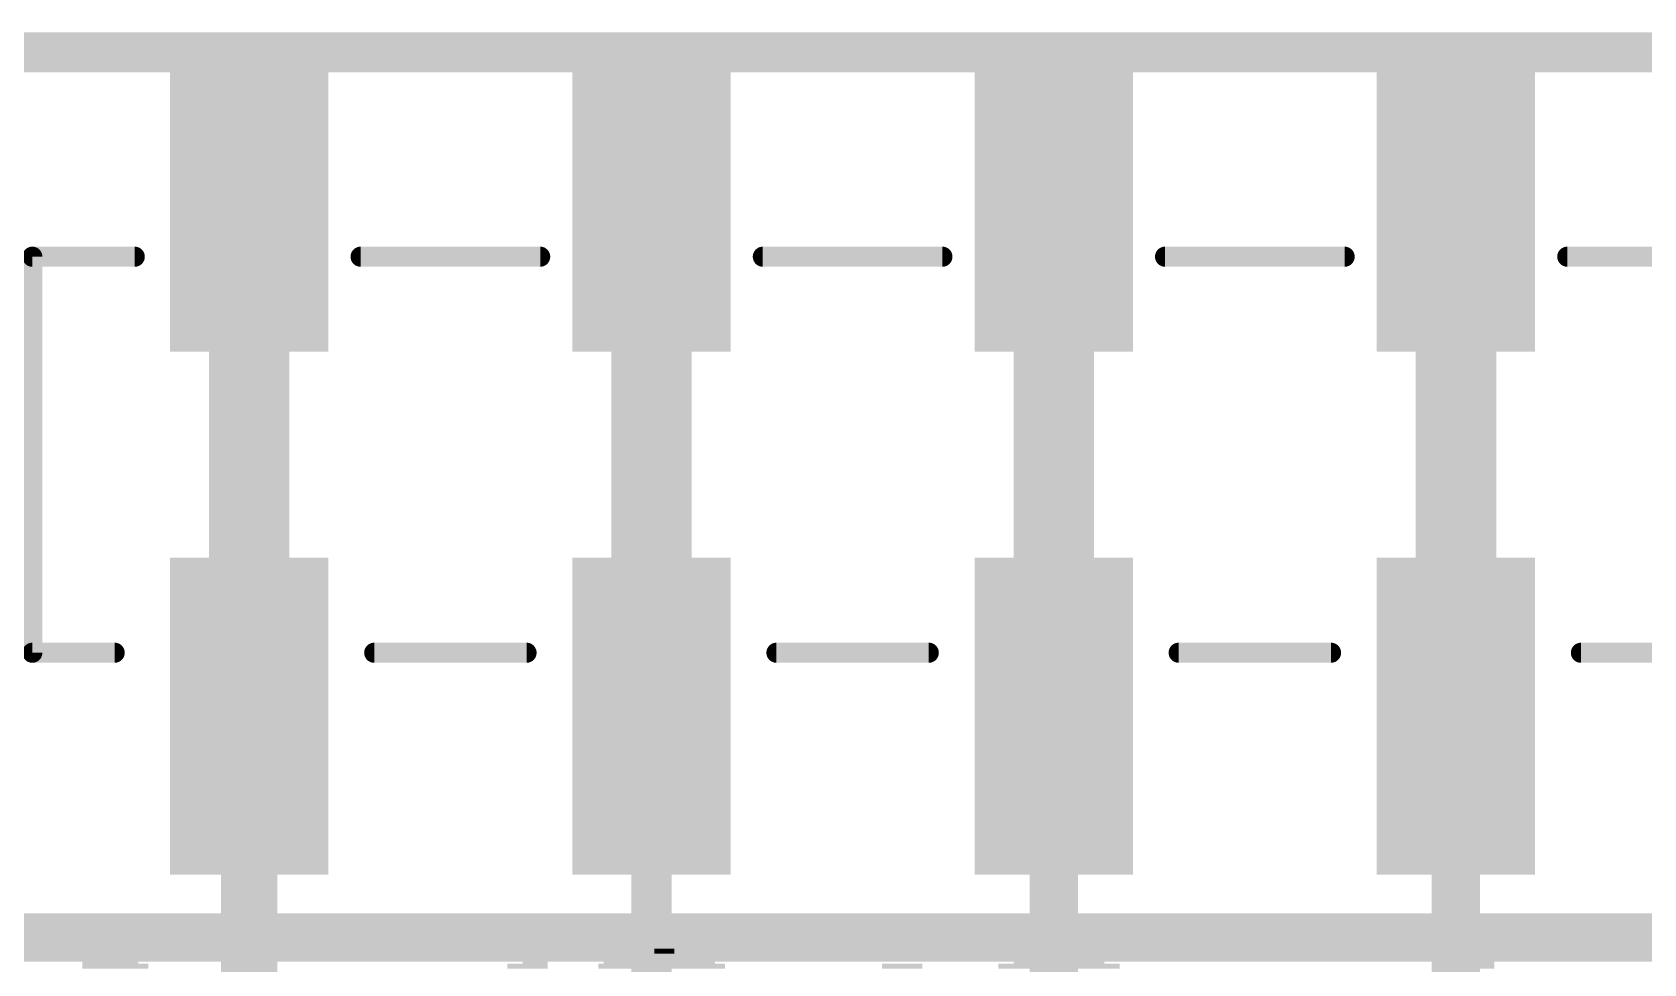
# Model space of a CAD drawing. Extents: x -0.75 to 3.47, y -1.8 to 2.11.
# Drawn here: x 1.746 to 2.1467, y 1.8735 to 2.105 of the extents above; entities that cross this region are included whole.
import ezdxf

# ---------------------------------------------------------------- set-up
doc = ezdxf.new("R2010")
doc.units = 0
doc.header["$MEASUREMENT"] = 0
doc.layers.get('0').update_dxf_attribs({"linetype": 'CONTINUOUS'})
for name, color, linetype in [('1', 22, 'CONTINUOUS'), ('16', 175, 'CONTINUOUS'), ('20', 7, 'CONTINUOUS'), ('21', 32, 'CONTINUOUS')]:
    doc.layers.add(name, color=color, linetype=linetype)

# ---------------------------------------------------------------- blocks, each defined once
blk = doc.blocks.new('RECT')
blk.add_solid([(-0.5, -0.5), (0.5, -0.5), (-0.5, 0.5), (0.5, 0.5)])

msp = doc.modelspace()

# ---------------------------------------------------------------- linework, layer by layer
at = {"layer": '1'}
for points, const_width in [([(0, 2.1), (2.54, 2.1)], 0.01), ([(1.8, 1.935039), (1.8, 2.064961)], 0.02), ([(1.8, 1.935039), (1.8, 2.064961)], 0.02), ([(1.8, 1.702756), (1.8, 2.064961)], 0.014), ([(1.9, 1.935039), (1.9, 2.064961)], 0.02), ([(1.9, 1.935039), (1.9, 2.064961)], 0.02), ([(2, 1.935039), (2, 2.064961)], 0.02), ([(2, 1.935039), (2, 2.064961)], 0.02), ([(2.1, 1.935039), (2.1, 2.064961)], 0.02), ([(2.1, 1.935039), (2.1, 2.064961)], 0.02), ([(2, 1.739764), (2, 2.064961)], 0.012), ([(1.9, 1.72126), (1.9, 1.935039)], 0.01), ([(2.1, 1.75), (2.1, 1.935039)], 0.012)]:
    msp.add_lwpolyline(points, dxfattribs=dict(at, const_width=const_width))
for points, const_width in [([(1.805, 2.064961, 1), (1.795, 2.064961)], 0.01), ([(1.805, 2.064961, 1), (1.795, 2.064961)], 0.01), ([(1.8035, 2.064961, 1), (1.7965, 2.064961)], 0.007), ([(1.905, 2.064961, 1), (1.895, 2.064961)], 0.01), ([(1.905, 2.064961, 1), (1.895, 2.064961)], 0.01), ([(2.005, 2.064961, 1), (1.995, 2.064961)], 0.01), ([(2.005, 2.064961, 1), (1.995, 2.064961)], 0.01), ([(2.105, 2.064961, 1), (2.095, 2.064961)], 0.01), ([(2.105, 2.064961, 1), (2.095, 2.064961)], 0.01), ([(2.003, 2.064961, 1), (1.997, 2.064961)], 0.006), ([(1.795, 1.935039, 1), (1.805, 1.935039)], 0.01), ([(1.795, 1.935039, 1), (1.805, 1.935039)], 0.01), ([(1.895, 1.935039, 1), (1.905, 1.935039)], 0.01), ([(1.895, 1.935039, 1), (1.905, 1.935039)], 0.01), ([(1.9025, 1.935039, 1), (1.8975, 1.935039)], 0.005), ([(1.995, 1.935039, 1), (2.005, 1.935039)], 0.01), ([(1.995, 1.935039, 1), (2.005, 1.935039)], 0.01), ([(2.095, 1.935039, 1), (2.105, 1.935039)], 0.01), ([(2.095, 1.935039, 1), (2.105, 1.935039)], 0.01), ([(2.103, 1.935039, 1), (2.097, 1.935039)], 0.006)]:
    msp.add_lwpolyline(points, format="xyb", dxfattribs=dict(at, const_width=const_width))
at = {"layer": '16'}
for points, const_width in [([(0, 2.1), (2.54, 2.1)], 0.01), ([(2.35, 1.88), (0.925, 1.88)], 0.012)]:
    msp.add_lwpolyline(points, dxfattribs=dict(at, const_width=const_width))
at = {"layer": '20', "const_width": 0.008}
msp.add_lwpolyline([(0, 2.1), (2.54, 2.1)], dxfattribs=at)
at = {"layer": '21', "const_width": 0.005}
for points in [[(1.746063, 1.950787), (1.746063, 2.049213)], [(1.746063, 2.049213), (1.771535, 2.049213)], [(1.827677, 2.049213), (1.872323, 2.049213)], [(1.927677, 2.049213), (1.972323, 2.049213)], [(2.027677, 2.049213), (2.072323, 2.049213)], [(2.127677, 2.049213), (2.172323, 2.049213)], [(1.766535, 1.950787), (1.746063, 1.950787)], [(1.868937, 1.950787), (1.831063, 1.950787)], [(1.968937, 1.950787), (1.931063, 1.950787)], [(2.068937, 1.950787), (2.031063, 1.950787)], [(2.168937, 1.950787), (2.131063, 1.950787)]]:
    msp.add_lwpolyline(points, dxfattribs=at)
at = {"layer": '21', "const_width": 0.0025}
for points in [[(1.747313, 2.049213, 1), (1.744813, 2.049213)], [(1.746063, 2.050463, 1), (1.746063, 2.047963)], [(1.771535, 2.047963, 1), (1.771535, 2.050463)], [(1.827677, 2.050463, 1), (1.827677, 2.047963)], [(1.872323, 2.047963, 1), (1.872323, 2.050463)], [(1.927677, 2.050463, 1), (1.927677, 2.047963)], [(1.972323, 2.047963, 1), (1.972323, 2.050463)], [(2.027677, 2.050463, 1), (2.027677, 2.047963)], [(2.072323, 2.047963, 1), (2.072323, 2.050463)], [(2.127677, 2.050463, 1), (2.127677, 2.047963)], [(1.746063, 1.952037, 1), (1.746063, 1.949537)], [(1.744813, 1.950787, 1), (1.747313, 1.950787)], [(1.766535, 1.949537, 1), (1.766535, 1.952037)], [(1.831063, 1.952037, 1), (1.831063, 1.949537)], [(1.868937, 1.949537, 1), (1.868937, 1.952037)], [(1.931063, 1.952037, 1), (1.931063, 1.949537)], [(1.968937, 1.949537, 1), (1.968937, 1.952037)], [(2.031063, 1.952037, 1), (2.031063, 1.949537)], [(2.068937, 1.949537, 1), (2.068937, 1.952037)], [(2.131063, 1.952037, 1), (2.131063, 1.949537)]]:
    msp.add_lwpolyline(points, format="xyb", dxfattribs=at)

# ---------------------------------------------------------------- block references
at = {"layer": '1', "xscale": 0.07874, "yscale": 0.03937}
for p, rotation in [((1.8, 2.064961), 90), ((1.9, 2.064961), 90), ((2, 2.064961), 270), ((2.1, 2.064961), 90), ((1.8, 1.935039), 90), ((1.9, 1.935039), 270), ((2, 1.935039), 90), ((2.1, 1.935039), 270)]:
    msp.add_blockref('RECT', p, dxfattribs=dict(at, rotation=rotation))
at = {"layer": '21'}
for p, xscale, yscale in [((1.76415, 1.87538), 0.0113, 0.00126), ((1.90255, 1.87538), 0.0213, 0.00126), ((1.9032, 1.876635), 0.005, 0.00125), ((2.00065, 1.87538), 0.0063, 0.00126), ((2.10445, 1.876635), 0.0101, 0.00125), ((2.10445, 1.87538), 0.0101, 0.00126), ((1.76545, 1.87412), 0.0139, 0.00126), ((1.7667, 1.87286), 0.0164, 0.00126), ((1.8692, 1.87286), 0.01, 0.00126), ((1.8711, 1.87412), 0.0062, 0.00126), ((1.90255, 1.87286), 0.0315, 0.00126), ((1.90195, 1.87412), 0.0277, 0.00126), ((1.9623, 1.87286), 0.01, 0.00126), ((2.0013, 1.87286), 0.0302, 0.00126), ((2.0013, 1.87412), 0.0226, 0.00126), ((2.10445, 1.87412), 0.0101, 0.00126), ((2.10445, 1.87286), 0.0101, 0.00126)]:
    msp.add_blockref('RECT', p, dxfattribs=dict(at, xscale=xscale, yscale=yscale))

doc.saveas('drawing.dxf')
